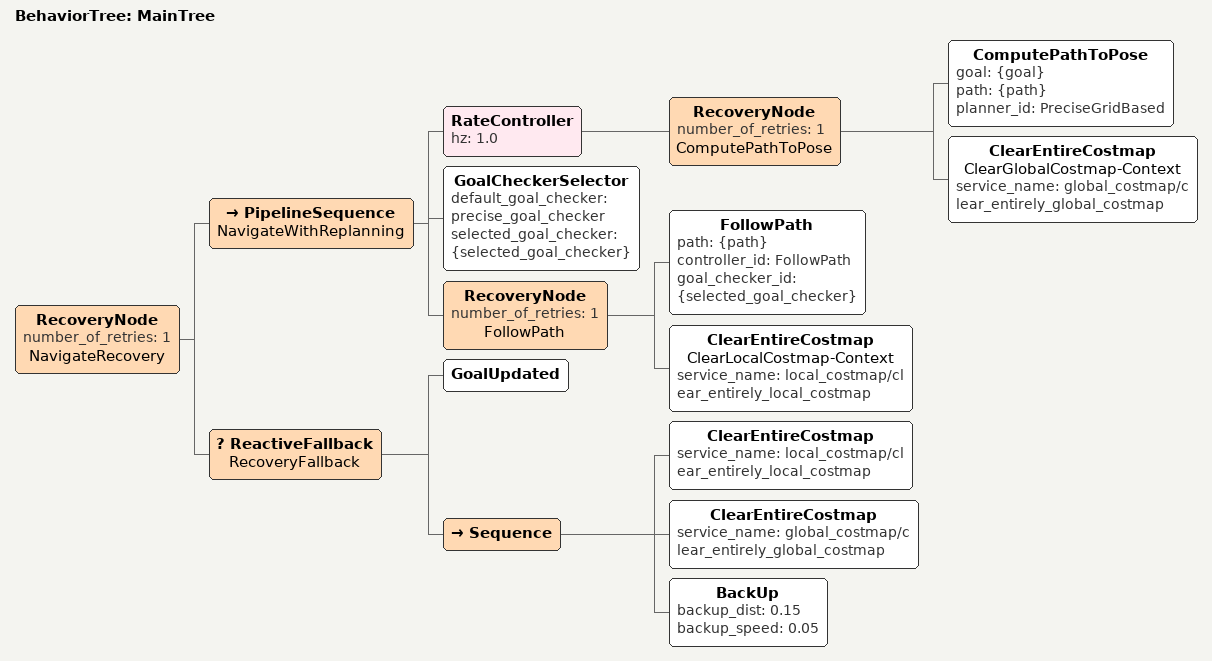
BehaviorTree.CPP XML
<root main_tree_to_execute="MainTree">
  <BehaviorTree ID="MainTree">
    <RecoveryNode number_of_retries="1" name="NavigateRecovery">
      <PipelineSequence name="NavigateWithReplanning">
        <RateController hz="1.0">
          <RecoveryNode number_of_retries="1" name="ComputePathToPose">
            <ComputePathToPose goal="{goal}" path="{path}" planner_id="PreciseGridBased"/>
            <ClearEntireCostmap name="ClearGlobalCostmap-Context" service_name="global_costmap/clear_entirely_global_costmap"/>
          </RecoveryNode>
        </RateController>
        <GoalCheckerSelector default_goal_checker="precise_goal_checker" selected_goal_checker="{selected_goal_checker}"/>
        <RecoveryNode number_of_retries="1" name="FollowPath">
          <FollowPath path="{path}" controller_id="FollowPath" goal_checker_id="{selected_goal_checker}"/>
          <ClearEntireCostmap name="ClearLocalCostmap-Context" service_name="local_costmap/clear_entirely_local_costmap"/>
        </RecoveryNode>
      </PipelineSequence>
      <ReactiveFallback name="RecoveryFallback">
        <GoalUpdated/>
        <Sequence>
          <ClearEntireCostmap service_name="local_costmap/clear_entirely_local_costmap"/>
          <ClearEntireCostmap service_name="global_costmap/clear_entirely_global_costmap"/>
          <BackUp backup_dist="0.15" backup_speed="0.05"/>
        </Sequence>
      </ReactiveFallback>
    </RecoveryNode>
  </BehaviorTree>
</root>
